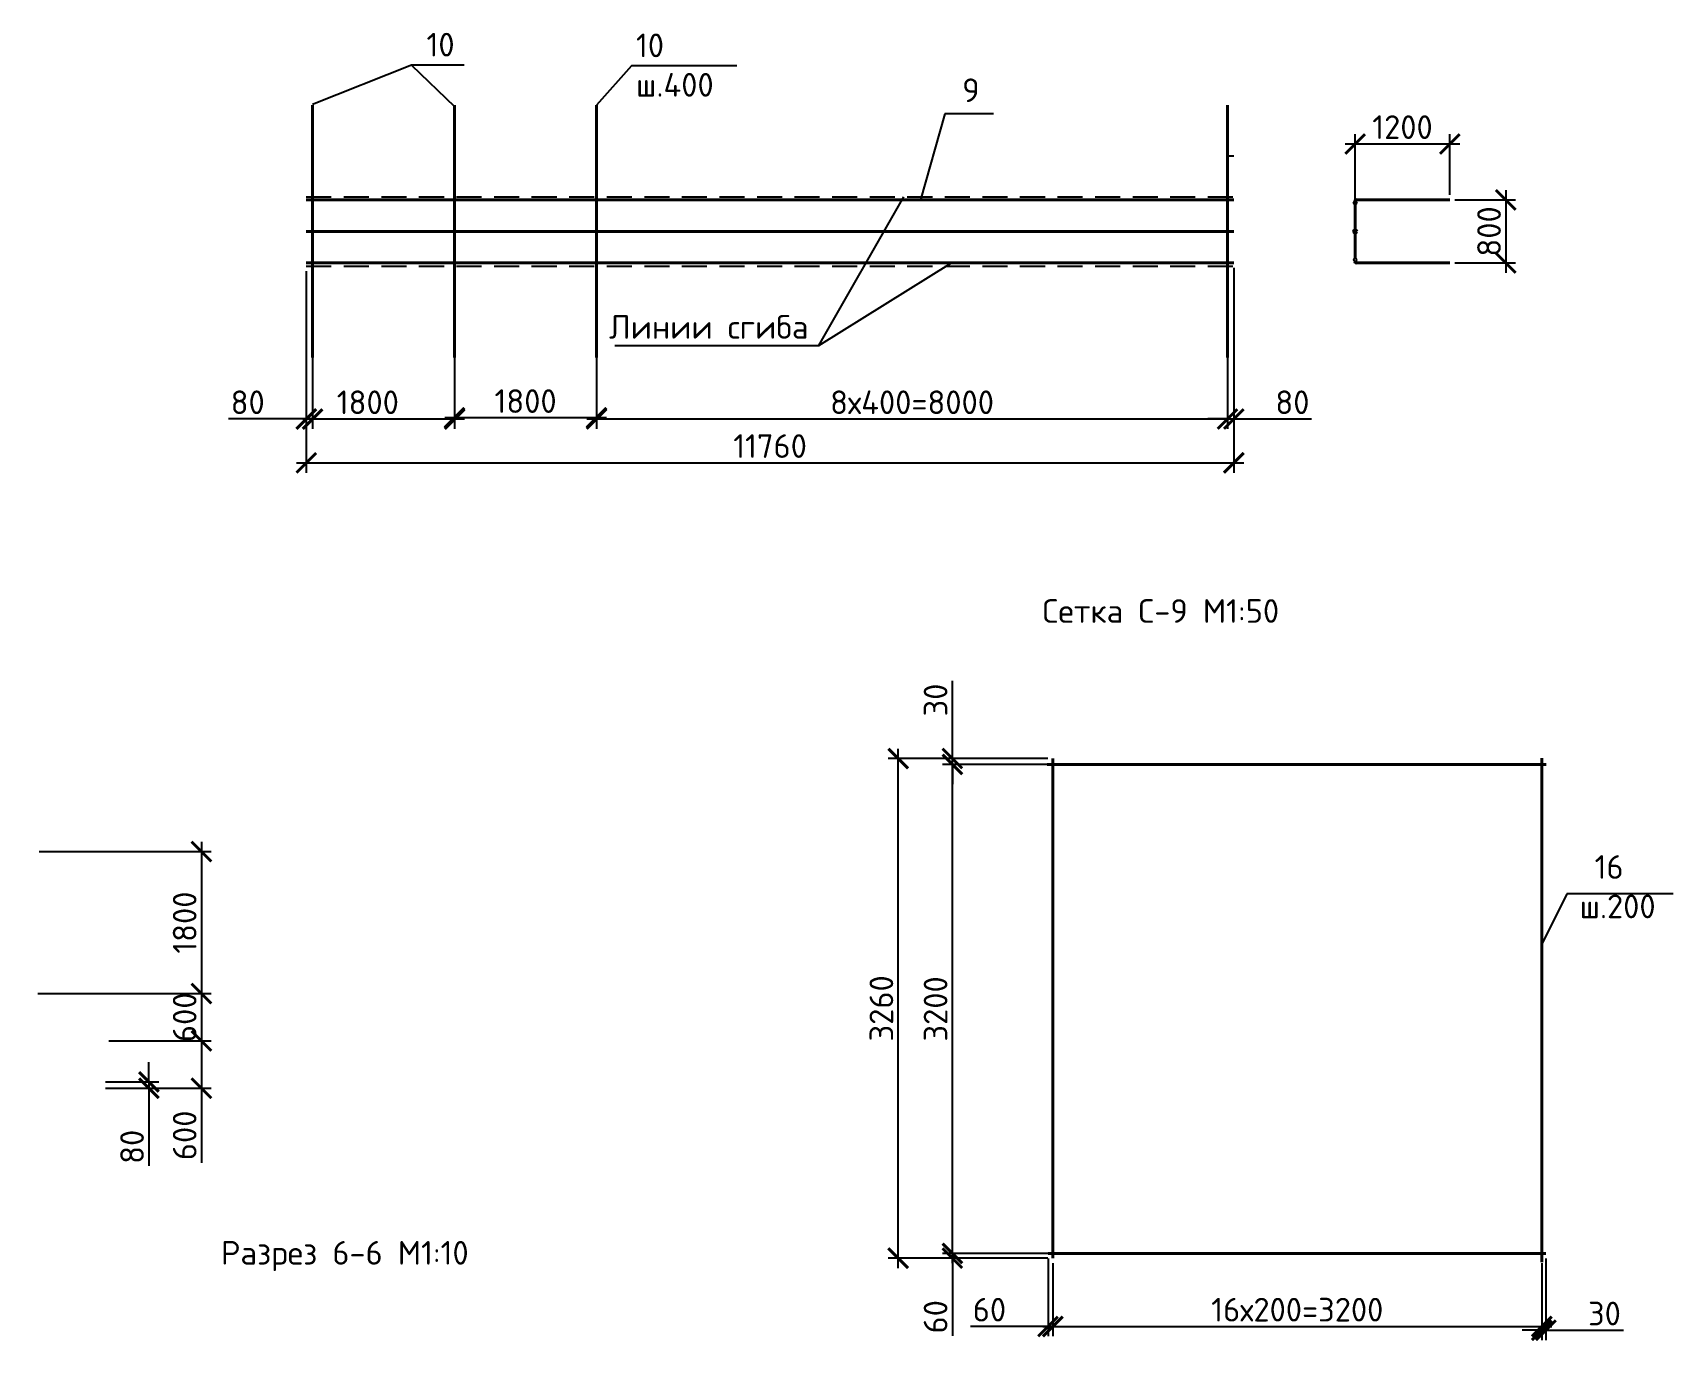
# Model space of a CAD drawing. Header units: millimetres. Extents: x -258556 to -95372, y 16759 to 83599.
# Drawn here: x -126280.6 to -126072.6, y 41712.1 to 41878 of the extents above; entities that cross this region are included whole.
import ezdxf

# ---------------------------------------------------------------- set-up
doc = ezdxf.new("R2010")
doc.units = ezdxf.units.MM
doc.header["$LTSCALE"] = 0.5
doc.linetypes.add('DASHED2', pattern=[9.525, 6.35, -3.175])
for name, color, linetype in [('Пунктир', 7, 'DASHED2'), ('тонкие', 7, 'Continuous'), ('Тонкий', 7, 'Continuous')]:
    doc.layers.add(name, color=color, linetype=linetype)
doc.layers.add('ТОЛСТЫЕ', color=1, linetype='Continuous', lineweight=50)
doc.layers.add('Толстый', color=7, linetype='Continuous', lineweight=40)
doc.styles.add('Наклонный3.5', font='isocpeur.ttf', dxfattribs={"height": 3})
doc.dimstyles.new('СТРОИТЕЛЬНЫЙ', dxfattribs={"dimtxt": 3.5, "dimasz": 2.5, "dimexe": 1.25, "dimexo": 0.625, "dimtad": 1, "dimdec": 0, "dimlfac": 100, "dimdsep": 46, "dimtxsty": 'Наклонный3.5', "dimblk1": 'ARCHTICK', "dimblk2": 'ARCHTICK', "dimsah": 1, "dimcen": 0, "dimdle": 1.25, "dimadec": 0, "dimazin": 0, "dimtfac": 0.75, "dimtdec": 0, "dimtmove": 0, "dimatfit": 3, "dimldrblk": 'ARCHTICK', "dimfxl": 1, "dimtolj": 1, "dimtzin": 0, "dimarcsym": 0})

# ---------------------------------------------------------------- blocks, each defined once
blk = doc.blocks.new('_ArchTick')
at = {"color": 0, "linetype": 'ByBlock', "const_width": 0.15}
blk.add_lwpolyline([(-0.5, -0.5), (0.5, 0.5)], dxfattribs=at)
blk = doc.blocks.new('*D792')
at = {"layer": 'Defpoints', "color": 0, "transparency": 16777216}
for p in [(-126271.98, 41744.94), (-126271.98, 41744.14), (-126265.87, 41744.14)]:
    blk.add_point(p, dxfattribs=at)
at = {"layer": 'тонкие', "color": 0, "lineweight": -2, "transparency": 16777216}
for p, q in [((-126265.87, 41744.94), (-126265.87, 41747.44)), ((-126271.36, 41744.94), (-126264.62, 41744.94)), ((-126271.36, 41744.14), (-126264.62, 41744.14)), ((-126265.87, 41744.94), (-126265.87, 41744.14)), ((-126265.87, 41744.14), (-126265.87, 41734.29))]:
    blk.add_line(p, q, dxfattribs=at)
at = {"layer": 'тонкие', "color": 0, "lineweight": -2, "transparency": 16777216, "xscale": 2.5, "yscale": 2.5, "zscale": 2.5}
for p, rotation in [((-126265.87, 41744.94), 270), ((-126265.87, 41744.14), 90)]:
    blk.add_blockref('_ArchTick', p, dxfattribs=dict(at, rotation=rotation))
at = {"layer": 'тонкие', "color": 0, "transparency": 16777216, "insert": (-126268, 41736.72), "char_height": 3, "attachment_point": 5, "rotation": 90, "style": 'Наклонный3.5'}
blk.add_mtext('\\A1;80', dxfattribs=at)
blk = doc.blocks.new('*D793')
at = {"layer": 'Defpoints', "color": 0, "transparency": 16777216}
for p in [(-126271.58, 41750.14), (-126271.58, 41744.14), (-126259.21, 41744.14)]:
    blk.add_point(p, dxfattribs=at)
at = {"layer": 'тонкие', "color": 0, "lineweight": -2, "transparency": 16777216}
for p, q in [((-126270.96, 41750.14), (-126257.96, 41750.14)), ((-126259.21, 41751.39), (-126259.21, 41744.14)), ((-126270.96, 41744.14), (-126257.96, 41744.14)), ((-126259.21, 41744.14), (-126259.21, 41734.69))]:
    blk.add_line(p, q, dxfattribs=at)
at = {"layer": 'тонкие', "color": 0, "lineweight": -2, "transparency": 16777216, "xscale": 2.5, "yscale": 2.5, "zscale": 2.5}
for p, rotation in [((-126259.21, 41750.14), 90), ((-126259.21, 41744.14), 270)]:
    blk.add_blockref('_ArchTick', p, dxfattribs=dict(at, rotation=rotation))
at = {"layer": 'тонкие', "color": 0, "transparency": 16777216, "insert": (-126261.33, 41738.17), "char_height": 3, "attachment_point": 5, "rotation": 90, "style": 'Наклонный3.5'}
blk.add_mtext('\\A1;600', dxfattribs=at)
blk = doc.blocks.new('*D794')
at = {"layer": 'Defpoints', "color": 0, "transparency": 16777216}
for p in [(-126280.4, 41774.14), (-126280.58, 41756.14), (-126259.21, 41756.14)]:
    blk.add_point(p, dxfattribs=at)
at = {"layer": 'тонкие', "color": 0, "lineweight": -2, "transparency": 16777216}
for p, q in [((-126259.21, 41775.39), (-126259.21, 41754.89)), ((-126279.78, 41774.14), (-126257.96, 41774.14)), ((-126279.96, 41756.14), (-126257.96, 41756.14))]:
    blk.add_line(p, q, dxfattribs=at)
at = {"layer": 'тонкие', "color": 0, "lineweight": -2, "transparency": 16777216, "xscale": 2.5, "yscale": 2.5, "zscale": 2.5}
for p, rotation in [((-126259.21, 41774.14), 90), ((-126259.21, 41756.14), 270)]:
    blk.add_blockref('_ArchTick', p, dxfattribs=dict(at, rotation=rotation))
at = {"layer": 'тонкие', "color": 0, "transparency": 16777216, "insert": (-126261.33, 41765.14), "char_height": 3, "attachment_point": 5, "rotation": 90, "style": 'Наклонный3.5'}
blk.add_mtext('\\A1;1800', dxfattribs=at)
blk = doc.blocks.new('*D780')
at = {"layer": 'Defpoints', "color": 0, "transparency": 16777216}
for p in [(-126280.58, 41756.14), (-126271.58, 41750.14), (-126259.21, 41750.14)]:
    blk.add_point(p, dxfattribs=at)
at = {"layer": 'тонкие', "color": 0, "lineweight": -2, "transparency": 16777216}
for p, q in [((-126259.21, 41757.39), (-126259.21, 41748.89)), ((-126279.96, 41756.14), (-126257.96, 41756.14)), ((-126270.96, 41750.14), (-126257.96, 41750.14))]:
    blk.add_line(p, q, dxfattribs=at)
at = {"layer": 'тонкие', "color": 0, "lineweight": -2, "transparency": 16777216, "xscale": 2.5, "yscale": 2.5, "zscale": 2.5}
for p, rotation in [((-126259.21, 41756.14), 90), ((-126259.21, 41750.14), 270)]:
    blk.add_blockref('_ArchTick', p, dxfattribs=dict(at, rotation=rotation))
at = {"layer": 'тонкие', "color": 0, "transparency": 16777216, "insert": (-126261.33, 41753.14), "char_height": 3, "attachment_point": 5, "rotation": 90, "style": 'Наклонный3.5'}
blk.add_mtext('\\A1;600', dxfattribs=at)
blk = doc.blocks.new('*D827')
at = {"layer": 'Defpoints', "color": 0, "transparency": 16777216}
for p in [(-126209.11, 41836.77), (-126129.11, 41836.77), (-126129.11, 41828.99)]:
    blk.add_point(p, dxfattribs=at)
at = {"layer": 'тонкие', "color": 0, "lineweight": -2, "transparency": 16777216}
for p, q in [((-126209.11, 41836.15), (-126209.11, 41827.74)), ((-126129.11, 41836.15), (-126129.11, 41827.74)), ((-126210.36, 41828.99), (-126127.86, 41828.99))]:
    blk.add_line(p, q, dxfattribs=at)
at = {"layer": 'тонкие', "color": 0, "lineweight": -2, "transparency": 16777216, "xscale": 2.5, "yscale": 2.5, "zscale": 2.5, "rotation": 180}
blk.add_blockref('_ArchTick', (-126209.11, 41828.99), dxfattribs=at)
at = {"layer": 'тонкие', "color": 0, "lineweight": -2, "transparency": 16777216, "xscale": 2.5, "yscale": 2.5, "zscale": 2.5}
blk.add_blockref('_ArchTick', (-126129.11, 41828.99), dxfattribs=at)
at = {"layer": 'тонкие', "color": 0, "transparency": 16777216, "insert": (-126169.11, 41831.11), "char_height": 3, "attachment_point": 5, "style": 'Наклонный3.5'}
blk.add_mtext('\\A1;8х400=8000', dxfattribs=at)
blk = doc.blocks.new('*D828')
at = {"layer": 'Defpoints', "color": 0, "transparency": 16777216}
for p in [(-126227.11, 41838.17), (-126209.11, 41838.17), (-126227.11, 41829.14)]:
    blk.add_point(p, dxfattribs=at)
at = {"layer": 'тонкие', "color": 0, "lineweight": -2, "transparency": 16777216}
for p, q in [((-126227.11, 41837.55), (-126227.11, 41827.89)), ((-126209.11, 41837.55), (-126209.11, 41827.89)), ((-126207.86, 41829.14), (-126228.36, 41829.14))]:
    blk.add_line(p, q, dxfattribs=at)
at = {"layer": 'тонкие', "color": 0, "lineweight": -2, "transparency": 16777216, "xscale": 2.5, "yscale": 2.5, "zscale": 2.5, "rotation": 180}
blk.add_blockref('_ArchTick', (-126227.11, 41829.14), dxfattribs=at)
at = {"layer": 'тонкие', "color": 0, "lineweight": -2, "transparency": 16777216, "xscale": 2.5, "yscale": 2.5, "zscale": 2.5}
blk.add_blockref('_ArchTick', (-126209.11, 41829.14), dxfattribs=at)
at = {"layer": 'тонкие', "color": 0, "transparency": 16777216, "insert": (-126218.11, 41831.26), "char_height": 3, "attachment_point": 5, "style": 'Наклонный3.5'}
blk.add_mtext('\\A1;1800', dxfattribs=at)
blk = doc.blocks.new('*D829')
at = {"layer": 'Defpoints', "color": 0, "transparency": 16777216}
for p in [(-126227.11, 41838.17), (-126245.11, 41836.77), (-126227.11, 41828.99)]:
    blk.add_point(p, dxfattribs=at)
at = {"layer": 'тонкие', "color": 0, "lineweight": -2, "transparency": 16777216}
for p, q in [((-126227.11, 41837.55), (-126227.11, 41827.74)), ((-126245.11, 41836.15), (-126245.11, 41827.74)), ((-126246.36, 41828.99), (-126225.86, 41828.99))]:
    blk.add_line(p, q, dxfattribs=at)
at = {"layer": 'тонкие', "color": 0, "lineweight": -2, "transparency": 16777216, "xscale": 2.5, "yscale": 2.5, "zscale": 2.5, "rotation": 180}
blk.add_blockref('_ArchTick', (-126245.11, 41828.99), dxfattribs=at)
at = {"layer": 'тонкие', "color": 0, "lineweight": -2, "transparency": 16777216, "xscale": 2.5, "yscale": 2.5, "zscale": 2.5}
blk.add_blockref('_ArchTick', (-126227.11, 41828.99), dxfattribs=at)
at = {"layer": 'тонкие', "color": 0, "transparency": 16777216, "insert": (-126238.11, 41831.11), "char_height": 3, "attachment_point": 5, "style": 'Наклонный3.5'}
blk.add_mtext('\\A1;1800', dxfattribs=at)
blk = doc.blocks.new('*D830')
at = {"layer": 'Defpoints', "color": 0, "transparency": 16777216}
for p in [(-126245.91, 41848.37), (-126245.11, 41838.17), (-126245.91, 41828.99)]:
    blk.add_point(p, dxfattribs=at)
at = {"layer": 'тонкие', "color": 0, "lineweight": -2, "transparency": 16777216}
for p, q in [((-126245.91, 41847.75), (-126245.91, 41827.74)), ((-126245.11, 41837.55), (-126245.11, 41827.74)), ((-126245.91, 41828.99), (-126255.76, 41828.99)), ((-126245.11, 41828.99), (-126245.91, 41828.99)), ((-126245.11, 41828.99), (-126242.61, 41828.99))]:
    blk.add_line(p, q, dxfattribs=at)
at = {"layer": 'тонкие', "color": 0, "lineweight": -2, "transparency": 16777216, "xscale": 2.5, "yscale": 2.5, "zscale": 2.5}
blk.add_blockref('_ArchTick', (-126245.91, 41828.99), dxfattribs=at)
at = {"layer": 'тонкие', "color": 0, "lineweight": -2, "transparency": 16777216, "xscale": 2.5, "yscale": 2.5, "zscale": 2.5, "rotation": 180}
blk.add_blockref('_ArchTick', (-126245.11, 41828.99), dxfattribs=at)
at = {"layer": 'тонкие', "color": 0, "transparency": 16777216, "insert": (-126253.34, 41831.11), "char_height": 3, "attachment_point": 5, "style": 'Наклонный3.5'}
blk.add_mtext('\\A1;80', dxfattribs=at)
blk = doc.blocks.new('*D831')
at = {"layer": 'Defpoints', "color": 0, "transparency": 16777216}
for p in [(-126128.31, 41848.77), (-126129.11, 41838.17), (-126128.31, 41828.99)]:
    blk.add_point(p, dxfattribs=at)
at = {"layer": 'тонкие', "color": 0, "lineweight": -2, "transparency": 16777216}
for p, q in [((-126128.31, 41848.15), (-126128.31, 41827.74)), ((-126129.11, 41837.55), (-126129.11, 41827.74)), ((-126129.11, 41828.99), (-126131.61, 41828.99)), ((-126129.11, 41828.99), (-126128.31, 41828.99)), ((-126128.31, 41828.99), (-126118.46, 41828.99))]:
    blk.add_line(p, q, dxfattribs=at)
at = {"layer": 'тонкие', "color": 0, "lineweight": -2, "transparency": 16777216, "xscale": 2.5, "yscale": 2.5, "zscale": 2.5}
blk.add_blockref('_ArchTick', (-126129.11, 41828.99), dxfattribs=at)
at = {"layer": 'тонкие', "color": 0, "lineweight": -2, "transparency": 16777216, "xscale": 2.5, "yscale": 2.5, "zscale": 2.5, "rotation": 180}
blk.add_blockref('_ArchTick', (-126128.31, 41828.99), dxfattribs=at)
at = {"layer": 'тонкие', "color": 0, "transparency": 16777216, "insert": (-126120.89, 41831.11), "char_height": 3, "attachment_point": 5, "style": 'Наклонный3.5'}
blk.add_mtext('\\A1;80', dxfattribs=at)
blk = doc.blocks.new('*D832')
at = {"layer": 'Defpoints', "color": 0, "transparency": 16777216}
for p in [(-126128.31, 41848.77), (-126245.91, 41830.39), (-126128.31, 41823.43)]:
    blk.add_point(p, dxfattribs=at)
at = {"layer": 'тонкие', "color": 0, "lineweight": -2, "transparency": 16777216}
for p, q in [((-126128.31, 41848.15), (-126128.31, 41822.18)), ((-126245.91, 41829.76), (-126245.91, 41822.18)), ((-126247.16, 41823.43), (-126127.06, 41823.43))]:
    blk.add_line(p, q, dxfattribs=at)
at = {"layer": 'тонкие', "color": 0, "lineweight": -2, "transparency": 16777216, "xscale": 2.5, "yscale": 2.5, "zscale": 2.5, "rotation": 180}
blk.add_blockref('_ArchTick', (-126245.91, 41823.43), dxfattribs=at)
at = {"layer": 'тонкие', "color": 0, "lineweight": -2, "transparency": 16777216, "xscale": 2.5, "yscale": 2.5, "zscale": 2.5}
blk.add_blockref('_ArchTick', (-126128.31, 41823.43), dxfattribs=at)
at = {"layer": 'тонкие', "color": 0, "transparency": 16777216, "insert": (-126187.11, 41825.56), "char_height": 3, "attachment_point": 5, "style": 'Наклонный3.5'}
blk.add_mtext('\\A1;11760', dxfattribs=at)
blk = doc.blocks.new('*D841')
at = {"layer": 'Defpoints', "color": 0, "transparency": 16777216}
for p in [(-126100.93, 41863.86), (-126100.93, 41856.77), (-126112.93, 41855.57)]:
    blk.add_point(p, dxfattribs=at)
at = {"layer": 'тонкие', "color": 0, "lineweight": -2, "transparency": 16777216}
for p, q in [((-126112.93, 41856.2), (-126112.93, 41865.11)), ((-126100.93, 41857.4), (-126100.93, 41865.11)), ((-126114.18, 41863.86), (-126099.68, 41863.86))]:
    blk.add_line(p, q, dxfattribs=at)
at = {"layer": 'тонкие', "color": 0, "lineweight": -2, "transparency": 16777216, "xscale": 2.5, "yscale": 2.5, "zscale": 2.5, "rotation": 180}
blk.add_blockref('_ArchTick', (-126112.93, 41863.86), dxfattribs=at)
at = {"layer": 'тонкие', "color": 0, "lineweight": -2, "transparency": 16777216, "xscale": 2.5, "yscale": 2.5, "zscale": 2.5}
blk.add_blockref('_ArchTick', (-126100.93, 41863.86), dxfattribs=at)
at = {"layer": 'тонкие', "color": 0, "transparency": 16777216, "insert": (-126106.93, 41865.99), "char_height": 3, "attachment_point": 5, "style": 'Наклонный3.5'}
blk.add_mtext('\\A1;1200', dxfattribs=at)
blk = doc.blocks.new('*D842')
at = {"layer": 'Defpoints', "color": 0, "transparency": 16777216}
for p in [(-126100.93, 41856.77), (-126100.93, 41848.77), (-126093.84, 41848.77)]:
    blk.add_point(p, dxfattribs=at)
at = {"layer": 'тонкие', "color": 0, "lineweight": -2, "transparency": 16777216}
for p, q in [((-126100.31, 41856.77), (-126092.59, 41856.77)), ((-126093.84, 41858.02), (-126093.84, 41847.52)), ((-126100.31, 41848.77), (-126092.59, 41848.77))]:
    blk.add_line(p, q, dxfattribs=at)
at = {"layer": 'тонкие', "color": 0, "lineweight": -2, "transparency": 16777216, "xscale": 2.5, "yscale": 2.5, "zscale": 2.5}
for p, rotation in [((-126093.84, 41856.77), 90), ((-126093.84, 41848.77), 270)]:
    blk.add_blockref('_ArchTick', p, dxfattribs=dict(at, rotation=rotation))
at = {"layer": 'тонкие', "color": 0, "transparency": 16777216, "insert": (-126095.96, 41852.77), "char_height": 3, "attachment_point": 5, "rotation": 90, "style": 'Наклонный3.5'}
blk.add_mtext('\\A1;800', dxfattribs=at)
blk = doc.blocks.new('*D854')
at = {"layer": 'Defpoints', "color": 0, "transparency": 16777216}
for p in [(-126151.27, 41722.6), (-126089.27, 41722.6), (-126089.27, 41713.94)]:
    blk.add_point(p, dxfattribs=at)
at = {"layer": 'тонкие', "color": 0, "lineweight": -2, "transparency": 16777216}
for p, q in [((-126151.27, 41721.97), (-126151.27, 41712.69)), ((-126089.27, 41721.97), (-126089.27, 41712.69)), ((-126152.52, 41713.94), (-126088.02, 41713.94))]:
    blk.add_line(p, q, dxfattribs=at)
at = {"layer": 'тонкие', "color": 0, "lineweight": -2, "transparency": 16777216, "xscale": 2.5, "yscale": 2.5, "zscale": 2.5, "rotation": 180}
blk.add_blockref('_ArchTick', (-126151.27, 41713.94), dxfattribs=at)
at = {"layer": 'тонкие', "color": 0, "lineweight": -2, "transparency": 16777216, "xscale": 2.5, "yscale": 2.5, "zscale": 2.5}
blk.add_blockref('_ArchTick', (-126089.27, 41713.94), dxfattribs=at)
at = {"layer": 'тонкие', "color": 0, "transparency": 16777216, "insert": (-126120.27, 41716.07), "char_height": 3, "width": 25.55, "attachment_point": 5, "style": 'Наклонный3.5'}
blk.add_mtext('\\A1;16х200=3200', dxfattribs=at)
blk = doc.blocks.new('*D855')
at = {"layer": 'Defpoints', "color": 0, "transparency": 16777216}
for p in [(-126088.75, 41723.2), (-126089.27, 41722.11), (-126088.75, 41713.46)]:
    blk.add_point(p, dxfattribs=at)
at = {"layer": 'тонкие', "color": 0, "lineweight": -2, "transparency": 16777216}
for p, q in [((-126089.27, 41721.49), (-126089.27, 41712.21)), ((-126088.75, 41722.57), (-126088.75, 41712.21)), ((-126089.27, 41713.46), (-126091.77, 41713.46)), ((-126089.27, 41713.46), (-126088.75, 41713.46)), ((-126088.75, 41713.46), (-126078.9, 41713.46))]:
    blk.add_line(p, q, dxfattribs=at)
at = {"layer": 'тонкие', "color": 0, "lineweight": -2, "transparency": 16777216, "xscale": 2.5, "yscale": 2.5, "zscale": 2.5}
blk.add_blockref('_ArchTick', (-126089.27, 41713.46), dxfattribs=at)
at = {"layer": 'тонкие', "color": 0, "lineweight": -2, "transparency": 16777216, "xscale": 2.5, "yscale": 2.5, "zscale": 2.5, "rotation": 180}
blk.add_blockref('_ArchTick', (-126088.75, 41713.46), dxfattribs=at)
at = {"layer": 'тонкие', "color": 0, "transparency": 16777216, "insert": (-126081.33, 41715.58), "char_height": 3, "attachment_point": 5, "style": 'Наклонный3.5'}
blk.add_mtext('\\A1;30', dxfattribs=at)
blk = doc.blocks.new('*D856')
at = {"layer": 'Defpoints', "color": 0, "transparency": 16777216}
for p in [(-126151.87, 41723.2), (-126151.27, 41722.6), (-126151.87, 41713.94)]:
    blk.add_point(p, dxfattribs=at)
at = {"layer": 'тонкие', "color": 0, "lineweight": -2, "transparency": 16777216}
for p, q in [((-126151.87, 41722.57), (-126151.87, 41712.69)), ((-126151.27, 41721.97), (-126151.27, 41712.69)), ((-126151.87, 41713.94), (-126161.72, 41713.94)), ((-126151.27, 41713.94), (-126151.87, 41713.94)), ((-126151.27, 41713.94), (-126148.77, 41713.94))]:
    blk.add_line(p, q, dxfattribs=at)
at = {"layer": 'тонкие', "color": 0, "lineweight": -2, "transparency": 16777216, "xscale": 2.5, "yscale": 2.5, "zscale": 2.5}
blk.add_blockref('_ArchTick', (-126151.87, 41713.94), dxfattribs=at)
at = {"layer": 'тонкие', "color": 0, "lineweight": -2, "transparency": 16777216, "xscale": 2.5, "yscale": 2.5, "zscale": 2.5, "rotation": 180}
blk.add_blockref('_ArchTick', (-126151.27, 41713.94), dxfattribs=at)
at = {"layer": 'тонкие', "color": 0, "transparency": 16777216, "insert": (-126159.3, 41716.07), "char_height": 3, "attachment_point": 5, "style": 'Наклонный3.5'}
blk.add_mtext('\\A1;60', dxfattribs=at)
blk = doc.blocks.new('*D857')
at = {"layer": 'Defpoints', "color": 0, "transparency": 16777216}
for p in [(-126151.87, 41723.2), (-126164, 41722.6), (-126151.27, 41722.6)]:
    blk.add_point(p, dxfattribs=at)
at = {"layer": 'тонкие', "color": 0, "lineweight": -2, "transparency": 16777216}
for p, q in [((-126164, 41723.2), (-126164, 41725.7)), ((-126152.5, 41723.2), (-126165.25, 41723.2)), ((-126164, 41723.2), (-126164, 41722.6)), ((-126151.9, 41722.6), (-126165.25, 41722.6)), ((-126164, 41722.6), (-126164, 41712.75))]:
    blk.add_line(p, q, dxfattribs=at)
at = {"layer": 'тонкие', "color": 0, "lineweight": -2, "transparency": 16777216, "xscale": 2.5, "yscale": 2.5, "zscale": 2.5}
for p, rotation in [((-126164, 41723.2), 270), ((-126164, 41722.6), 90)]:
    blk.add_blockref('_ArchTick', p, dxfattribs=dict(at, rotation=rotation))
at = {"layer": 'тонкие', "color": 0, "transparency": 16777216, "insert": (-126166.13, 41715.17), "char_height": 3, "attachment_point": 5, "rotation": 90, "style": 'Наклонный3.5'}
blk.add_mtext('\\A1;60', dxfattribs=at)
blk = doc.blocks.new('*D858')
at = {"layer": 'Defpoints', "color": 0, "transparency": 16777216}
for p in [(-126164, 41785.2), (-126151.27, 41785.2), (-126151.27, 41723.2)]:
    blk.add_point(p, dxfattribs=at)
at = {"layer": 'тонкие', "color": 0, "lineweight": -2, "transparency": 16777216}
for p, q in [((-126164, 41721.95), (-126164, 41786.45)), ((-126151.9, 41785.2), (-126165.25, 41785.2)), ((-126151.9, 41723.2), (-126165.25, 41723.2))]:
    blk.add_line(p, q, dxfattribs=at)
at = {"layer": 'тонкие', "color": 0, "lineweight": -2, "transparency": 16777216, "xscale": 2.5, "yscale": 2.5, "zscale": 2.5}
for p, rotation in [((-126164, 41785.2), 90), ((-126164, 41723.2), 270)]:
    blk.add_blockref('_ArchTick', p, dxfattribs=dict(at, rotation=rotation))
at = {"layer": 'тонкие', "color": 0, "transparency": 16777216, "insert": (-126166.13, 41754.2), "char_height": 3, "attachment_point": 5, "rotation": 90, "style": 'Наклонный3.5'}
blk.add_mtext('\\A1;3200', dxfattribs=at)
blk = doc.blocks.new('*D859')
at = {"layer": 'Defpoints', "color": 0, "transparency": 16777216}
for p in [(-126164, 41785.94), (-126151.27, 41785.94), (-126151.27, 41785.2)]:
    blk.add_point(p, dxfattribs=at)
at = {"layer": 'тонкие', "color": 0, "lineweight": -2, "transparency": 16777216}
for p, q in [((-126164, 41785.94), (-126164, 41795.79)), ((-126151.9, 41785.94), (-126165.25, 41785.94)), ((-126164, 41785.2), (-126164, 41785.94)), ((-126151.9, 41785.2), (-126165.25, 41785.2)), ((-126164, 41785.2), (-126164, 41782.7))]:
    blk.add_line(p, q, dxfattribs=at)
at = {"layer": 'тонкие', "color": 0, "lineweight": -2, "transparency": 16777216, "xscale": 2.5, "yscale": 2.5, "zscale": 2.5}
for p, rotation in [((-126164, 41785.94), 270), ((-126164, 41785.2), 90)]:
    blk.add_blockref('_ArchTick', p, dxfattribs=dict(at, rotation=rotation))
at = {"layer": 'тонкие', "color": 0, "transparency": 16777216, "insert": (-126166.13, 41793.36), "char_height": 3, "attachment_point": 5, "rotation": 90, "style": 'Наклонный3.5'}
blk.add_mtext('\\A1;30', dxfattribs=at)
blk = doc.blocks.new('*D860')
at = {"layer": 'Defpoints', "color": 0, "transparency": 16777216}
for p in [(-126170.87, 41785.94), (-126151.27, 41785.94), (-126151.27, 41722.6)]:
    blk.add_point(p, dxfattribs=at)
at = {"layer": 'тонкие', "color": 0, "lineweight": -2, "transparency": 16777216}
for p, q in [((-126151.9, 41785.94), (-126172.12, 41785.94)), ((-126170.87, 41721.35), (-126170.87, 41787.19)), ((-126151.9, 41722.6), (-126172.12, 41722.6))]:
    blk.add_line(p, q, dxfattribs=at)
at = {"layer": 'тонкие', "color": 0, "lineweight": -2, "transparency": 16777216, "xscale": 2.5, "yscale": 2.5, "zscale": 2.5}
for p, rotation in [((-126170.87, 41785.94), 90), ((-126170.87, 41722.6), 270)]:
    blk.add_blockref('_ArchTick', p, dxfattribs=dict(at, rotation=rotation))
at = {"layer": 'тонкие', "color": 0, "transparency": 16777216, "insert": (-126173, 41754.27), "char_height": 3, "attachment_point": 5, "rotation": 90, "style": 'Наклонный3.5'}
blk.add_mtext('\\A1;3260', dxfattribs=at)

msp = doc.modelspace()

# ---------------------------------------------------------------- hatches: boundary and pattern name
at = {"layer": 'Толстый', "true_color": 0x000000}
h = msp.add_hatch(color=18, dxfattribs=at)
h.dxf.hatch_style = 1
h.paths.add_polyline_path([(-126113.13278, 41856.37254, 1), (-126112.73278, 41856.37254, 1)])
h.paths.add_polyline_path([(-126113.13278, 41852.77254, 1), (-126112.73278, 41852.77254, 1)])
h.paths.add_polyline_path([(-126112.73278, 41849.17254, 1), (-126113.13278, 41849.17254, 1)])

# ---------------------------------------------------------------- linework, layer by layer
at = {"layer": 'Пунктир', "color": 18, "true_color": 0x000000}
for p, q in [((-126245.91441, 41857.17254), (-126128.31441, 41857.17254)), ((-126245.91441, 41848.37254), (-126128.31441, 41848.37254))]:
    msp.add_line(p, q, dxfattribs=at)
at = {"layer": 'ТОЛСТЫЕ', "color": 18, "true_color": 0x000000}
for centre, start, end in [((-126112.73278, 41856.57254), 90, 180), ((-126112.73278, 41848.97254), 180, 270)]:
    msp.add_arc(centre, 0.2, start, end, dxfattribs=at)
at = {"layer": 'Толстый', "color": 18, "true_color": 0x000000}
for p, q in [((-126245.11441, 41836.77254), (-126245.11441, 41868.77254)), ((-126227.11441, 41868.77254), (-126227.11441, 41836.77254)), ((-126209.11441, 41868.77254), (-126209.11441, 41836.77254)), ((-126129.11441, 41836.77254), (-126129.11441, 41868.77254)), ((-126128.31441, 41856.77254), (-126245.91441, 41856.77254)), ((-126112.73278, 41856.77254), (-126100.93278, 41856.77254)), ((-126112.93278, 41852.97254), (-126112.93278, 41856.17254)), ((-126128.31441, 41852.77254), (-126245.91441, 41852.77254)), ((-126112.93278, 41849.37254), (-126112.93278, 41852.57254)), ((-126128.31441, 41848.77254), (-126245.91441, 41848.77254)), ((-126112.73278, 41848.77254), (-126100.93278, 41848.77254)), ((-126151.27055, 41722.59639), (-126151.27055, 41785.93703)), ((-126089.27055, 41722.11201), (-126089.27055, 41785.98682)), ((-126151.97055, 41785.19639), (-126088.7155, 41785.19639)), ((-126151.87055, 41723.19639), (-126088.75149, 41723.19639))]:
    msp.add_line(p, q, dxfattribs=at)
msp.add_circle((-126112.93278, 41852.77254), 0.2, dxfattribs=at)
at = {"layer": 'тонкие', "color": 18, "true_color": 0x000000}
for p, q in [((-126232.58119, 41873.84945), (-126245.11441, 41868.86576)), ((-126225.90444, 41873.84945), (-126232.58119, 41873.84945)), ((-126232.58119, 41873.84945), (-126227.11441, 41868.61797)), ((-126204.66791, 41873.75623), (-126209.11441, 41868.77254)), ((-126191.3144, 41873.75623), (-126204.66791, 41873.75623)), ((-126164.97298, 41867.68494), (-126168.02671, 41856.77254)), ((-126158.77635, 41867.68494), (-126164.97298, 41867.68494)), ((-126180.92861, 41838.31997), (-126170.15036, 41857.17254)), ((-126180.92861, 41838.31997), (-126164.104, 41848.77254)), ((-126206.78452, 41838.31997), (-126180.92861, 41838.31997)), ((-126086.10121, 41768.80622), (-126089.27055, 41762.4296)), ((-126072.61312, 41768.80622), (-126086.10121, 41768.80622))]:
    msp.add_line(p, q, dxfattribs=at)
for centre in [(-126112.93278, 41856.37254), (-126112.93278, 41849.17254)]:
    msp.add_circle(centre, 0.2, dxfattribs=at)
at = {"layer": 'Тонкий', "color": 18, "true_color": 0x000000}
msp.add_line((-126129.11441, 41862.34102), (-126128.31441, 41862.34102), dxfattribs=at)

# ---------------------------------------------------------------- texts
at = {"layer": 'тонкие', "color": 18, "true_color": 0x000000, "char_height": 3, "attachment_point": 1, "style": 'Наклонный3.5'}
for s, width, insert in [('10', 5.757603, (-126230.6682, 41877.95131)), ('10\\Pш.400', 12.7237746, (-126204.11184, 41877.85809)), ('9', 5.3879277, (-126162.75467, 41872.16627)), ('Линии сгиба', 54.3003333, (-126207.52788, 41842.16448)), (' 16\\Pш.200', 32.2390692, (-126084.48564, 41773.69529))]:
    msp.add_mtext_dynamic_manual_height_columns(s, width=width, gutter_width=17.5, heights=[0], dxfattribs=dict(at, insert=insert))
at = {"layer": 'Тонкий', "color": 18, "true_color": 0x000000, "char_height": 3, "attachment_point": 1, "style": 'Наклонный3.5'}
for s, insert in [('\\pxt16;Сетка С-9 М1:50', (-126152.57332, 41806.14814)), ('\\pxt16;Разрез 6-6 М1:10', (-126256.73353, 41724.77754))]:
    msp.add_mtext_dynamic_manual_height_columns(s, width=183.1315124, gutter_width=50, heights=[0], dxfattribs=dict(at, insert=insert))

# ---------------------------------------------------------------- dimensions: what is measured, and where the dimension line sits
at = {"layer": 'тонкие', "color": 18, "true_color": 0x000000}
for base, p1, p2, picture, middle in [((-126100.93278, 41863.86353), (-126112.93278, 41855.57254), (-126100.93278, 41856.77254), '*D841', (-126106.93278, 41865.98853)), ((-126245.91441, 41828.986), (-126245.11441, 41838.17254), (-126245.91441, 41848.37254), '*D830', (-126253.33941, 41831.111)), ((-126128.31441, 41823.43063), (-126245.91441, 41830.386), (-126128.31441, 41848.77254), '*D832', (-126187.11441, 41825.55563)), ((-126128.31441, 41828.986), (-126129.11441, 41838.17254), (-126128.31441, 41848.77254), '*D831', (-126120.88941, 41831.111)), ((-126151.87055, 41713.94082), (-126151.27055, 41722.59639), (-126151.87055, 41723.19639), '*D856', (-126159.29555, 41716.06582))]:
    dim = msp.add_linear_dim(base=base, p1=p1, p2=p2, dimstyle='СТРОИТЕЛЬНЫЙ', dxfattribs=at)
    dim.commit()
    dim.dimension.update_dxf_attribs({"geometry": picture, "text_midpoint": middle})
for base, p1, p2, picture, middle in [((-126093.83874, 41848.77254), (-126100.93278, 41856.77254), (-126100.93278, 41848.77254), '*D842', (-126095.96374, 41852.77254)), ((-126259.20594, 41756.14355), (-126280.40468, 41774.14355), (-126280.58387, 41756.14355), '*D794', (-126261.33094, 41765.14355)), ((-126259.20594, 41744.14355), (-126271.58387, 41750.14355), (-126271.58387, 41744.14355), '*D793', (-126261.33094, 41738.16855)), ((-126265.87223, 41744.14355), (-126271.98387, 41744.94355), (-126271.98387, 41744.14355), '*D792', (-126267.99723, 41736.71855)), ((-126164.00313, 41722.59639), (-126151.87055, 41723.19639), (-126151.27055, 41722.59639), '*D857', (-126166.12813, 41715.17139))]:
    dim = msp.add_linear_dim(base=base, p1=p1, p2=p2, angle=90, dimstyle='СТРОИТЕЛЬНЫЙ', dxfattribs=at)
    dim.commit()
    dim.dimension.update_dxf_attribs({"geometry": picture, "text_midpoint": middle})
for base, p1, picture, middle in [((-126227.11441, 41828.986), (-126245.11441, 41836.77254), '*D829', (-126238.11441, 41828.986)), ((-126227.11441, 41829.136), (-126209.11441, 41838.17254), '*D828', (-126218.11441, 41829.136))]:
    dim = msp.add_linear_dim(base=base, p1=p1, p2=(-126227.11441, 41838.17254), dimstyle='СТРОИТЕЛЬНЫЙ', dxfattribs=at)
    dim.commit()
    dim.dimension.update_dxf_attribs({"geometry": picture, "text_midpoint": middle, "dimtype": 160})
for base, p1, p2, text, picture, middle in [((-126129.11441, 41828.986), (-126209.11441, 41836.77254), (-126129.11441, 41836.77254), '8х400=<>', '*D827', (-126169.11441, 41831.111)), ((-126088.75149, 41713.45644), (-126089.27055, 41722.11201), (-126088.75149, 41723.19639), '30', '*D855', (-126081.32649, 41715.58144)), ((-126089.27055, 41713.94082), (-126151.27055, 41722.59639), (-126089.27055, 41722.59639), '16х200=3200', '*D854', (-126120.27055, 41716.06582))]:
    dim = msp.add_linear_dim(base=base, p1=p1, p2=p2, text=text, dimstyle='СТРОИТЕЛЬНЫЙ', dxfattribs=at)
    dim.commit()
    dim.dimension.update_dxf_attribs({"geometry": picture, "text_midpoint": middle})
for base, p1, p2, text, picture, middle in [((-126164.00313, 41785.93703), (-126151.27055, 41785.19639), (-126151.27055, 41785.93703), '30', '*D859', (-126166.12813, 41793.36203)), ((-126170.87409, 41785.93703), (-126151.27055, 41722.59639), (-126151.27055, 41785.93703), '3260', '*D860', (-126172.99909, 41754.26671)), ((-126164.00313, 41785.19639), (-126151.27055, 41723.19639), (-126151.27055, 41785.19639), '3200', '*D858', (-126166.12813, 41754.19639))]:
    dim = msp.add_linear_dim(base=base, p1=p1, p2=p2, angle=90, text=text, dimstyle='СТРОИТЕЛЬНЫЙ', dxfattribs=at)
    dim.commit()
    dim.dimension.update_dxf_attribs({"geometry": picture, "text_midpoint": middle})
dim = msp.add_linear_dim(base=(-126259.20594, 41750.14355), p1=(-126280.58387, 41756.14355), p2=(-126271.58387, 41750.14355), angle=90, dimstyle='СТРОИТЕЛЬНЫЙ', dxfattribs=at)
dim.commit()
dim.dimension.update_dxf_attribs({"geometry": '*D780', "text_midpoint": (-126259.20594, 41753.14355), "dimtype": 160})

doc.saveas('drawing.dxf')
